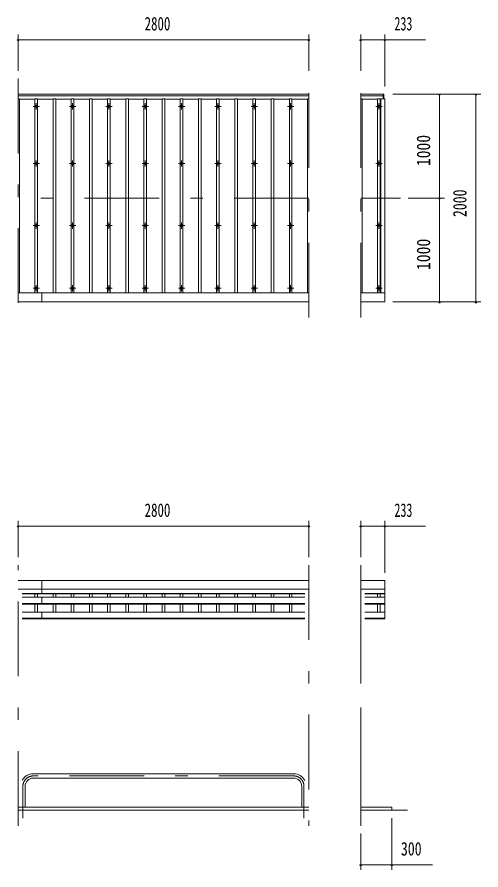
# Model space of a CAD drawing. Units: millimetres, scale not verified. Extents: x -25778 to 25782, y -10500 to 10500.
# Drawn here: x -9671 to -5203, y 1220 to 9430 of the extents above; entities that cross this region are included whole.
import ezdxf
from ezdxf.enums import TextEntityAlignment as Align

# ---------------------------------------------------------------- set-up
doc = ezdxf.new("R2010")
doc.units = ezdxf.units.MM
doc.header["$LTSCALE"] = 60
doc.linetypes.add('USER3', pattern=[24, 12, -5, 2, -5])
for name, color, linetype, lineweight in [('0-2_1-0BOLD', 7, 'Continuous', 18), ('0-3_1-2CENTER', 3, 'USER3', 18), ('0-4_1-4THIN', 4, 'Continuous', 18), ('0-5_1-5DIM', 3, 'Continuous', 18)]:
    doc.layers.add(name, color=color, linetype=linetype, lineweight=lineweight)
doc.styles.add('ＭＳ ゴシック', font='')
doc.styles.get('ＭＳ ゴシック').set_extended_font_data('MS Gothic')

msp = doc.modelspace()

# ---------------------------------------------------------------- linework, layer by layer
at = {"layer": '0-2_1-0BOLD'}
for p, q in [((-9660.95, 8687.67), (-6860.96, 8687.67)), ((-6860.96, 8672.68), (-9660.95, 8672.68)), ((-6143.97, 8672.68), (-6360.96, 8672.68)), ((-6143.97, 8642.82), (-6143.97, 8687.67)), ((-6860.96, 6774.16), (-9660.95, 6774.16)), ((-9430.96, 6687.67), (-9430.96, 6774.16)), ((-6127.97, 6774.16), (-6360.96, 6774.16)), ((-9660.95, 6687.67), (-6860.96, 6687.67)), ((-6860.96, 4004.86), (-9660.95, 4004.86)), ((-9430.96, 4004.86), (-9430.96, 3876.47)), ((-9660.95, 3921.21), (-6860.96, 3921.21)), ((-6899.12, 3880.02), (-9622.81, 3880.02)), ((-9622.81, 3876.47), (-6899.12, 3876.47)), ((-6360.96, 3921.21), (-6127.97, 3921.21)), ((-6127.97, 3880.02), (-6322.81, 3880.02)), ((-6322.81, 3876.47), (-6127.97, 3876.47)), ((-6899.12, 3844.26), (-9622.81, 3844.26)), ((-9622.81, 3785.43), (-6899.12, 3785.43)), ((-6899.12, 3779.53), (-9622.81, 3779.53)), ((-9430.96, 3844.26), (-9430.96, 3779.53)), ((-6127.97, 3844.26), (-6322.81, 3844.26)), ((-6322.81, 3785.43), (-6127.97, 3785.43)), ((-6127.97, 3779.53), (-6322.81, 3779.53)), ((-9622.81, 3701.81), (-6899.12, 3701.81)), ((-9430.96, 3701.81), (-9430.96, 3635.83)), ((-6322.81, 3701.81), (-6127.97, 3701.81)), ((-6899.12, 3644.17), (-9622.81, 3644.17)), ((-9622.81, 3635.83), (-6899.12, 3635.83)), ((-6127.97, 3644.17), (-6322.81, 3644.17)), ((-7007.26, 2145.97), (-9514.56, 2145.97)), ((-9514.56, 2103.27), (-7007.26, 2103.27)), ((-9593.26, 1824.67), (-9593.26, 2024.67)), ((-6928.66, 2024.67), (-6928.66, 1824.67)), ((-6860.96, 1824.67), (-9660.95, 1824.67)), ((-9660.95, 1794.67), (-6860.96, 1794.67)), ((-5910.97, 1794.67), (-6360.96, 1794.67))]:
    msp.add_line(p, q, dxfattribs=at)
for points in [[(-6360.96, 8687.67), (-6137.97, 8687.67), (-6137.97, 8642.82)], [(-6360.96, 6687.67), (-6127.97, 6687.67), (-6127.97, 8642.82), (-6167.97, 8642.82), (-6167.97, 6774.16)], [(-6322.81, 3635.83), (-6127.97, 3635.83), (-6127.97, 4004.86), (-6360.96, 4004.86)], [(-6360.96, 1824.67), (-6060.97, 1824.67), (-6060.97, 1794.67)]]:
    msp.add_lwpolyline(points, dxfattribs=at)
for centre in [(-9485.96, 8570.29), (-9135.96, 8570.29), (-8785.96, 8570.29), (-8435.96, 8570.29), (-8085.96, 8570.29), (-7735.96, 8570.29), (-7385.96, 8570.29), (-7035.96, 8570.29), (-6185.96, 8570.29), (-9485.96, 8020.59), (-9135.96, 8020.59), (-8785.96, 8020.59), (-8435.96, 8020.59), (-8085.96, 8020.59), (-7735.96, 8020.59), (-7385.96, 8020.59), (-7035.96, 8020.59), (-6185.96, 8020.59), (-9485.96, 7422.81), (-9135.96, 7422.81), (-8785.96, 7422.81), (-8435.96, 7422.81), (-8085.96, 7422.81), (-7735.96, 7422.81), (-7385.96, 7422.81), (-7035.96, 7422.81), (-6185.96, 7422.81), (-9485.96, 6819.1), (-9135.96, 6819.1), (-8785.96, 6819.1), (-8435.96, 6819.1), (-8085.96, 6819.1), (-7735.96, 6819.1), (-7385.96, 6819.1), (-7035.96, 6819.1), (-6185.96, 6819.1)]:
    msp.add_circle(centre, 10, dxfattribs=at)
for centre, radius, start, end in [((-9514.56, 2024.67), 121.3, 90, 153.07823), ((-7007.26, 2024.67), 121.3, 26.91106, 90), ((-9514.56, 2024.67), 78.6, 90, 180), ((-7007.26, 2024.67), 78.6, 0, 90)]:
    msp.add_arc(centre, radius, start, end, dxfattribs=at)
at = {"layer": '0-3_1-2CENTER'}
for p, q in [((-9660.96, 8837.68), (-9660.96, 6537.67)), ((-6860.96, 6537.67), (-6860.96, 8837.68)), ((-6360.96, 6537.67), (-6360.96, 8837.68)), ((-9455.96, 8570.29), (-9515.96, 8570.29)), ((-9485.96, 8600.28), (-9485.96, 8540.28)), ((-9165.96, 8570.29), (-9105.96, 8570.29)), ((-9135.96, 8540.28), (-9135.96, 8600.28)), ((-8755.96, 8570.29), (-8815.96, 8570.29)), ((-8785.96, 8600.28), (-8785.96, 8540.28)), ((-8465.96, 8570.29), (-8405.96, 8570.29)), ((-8435.96, 8540.28), (-8435.96, 8600.28)), ((-8055.96, 8570.29), (-8115.96, 8570.29)), ((-8085.96, 8600.28), (-8085.96, 8540.28)), ((-7765.96, 8570.29), (-7705.96, 8570.29)), ((-7735.96, 8540.28), (-7735.96, 8600.28)), ((-7355.96, 8570.29), (-7415.96, 8570.29)), ((-7385.96, 8600.28), (-7385.96, 8540.28)), ((-7065.96, 8570.29), (-7005.96, 8570.29)), ((-7035.96, 8540.28), (-7035.96, 8600.28)), ((-6215.96, 8570.29), (-6155.96, 8570.29)), ((-6185.96, 8600.28), (-6185.96, 8540.28)), ((-9485.96, 7990.59), (-9485.96, 8050.59)), ((-9135.96, 8050.59), (-9135.96, 7990.59)), ((-8785.96, 7990.59), (-8785.96, 8050.59)), ((-8435.96, 8050.59), (-8435.96, 7990.59)), ((-8085.96, 7990.59), (-8085.96, 8050.59)), ((-7735.96, 8050.59), (-7735.96, 7990.59)), ((-7385.96, 7990.59), (-7385.96, 8050.59)), ((-7035.96, 8050.59), (-7035.96, 7990.59)), ((-6185.96, 8050.59), (-6185.96, 7990.59)), ((-9515.96, 8020.59), (-9455.96, 8020.59)), ((-9165.96, 8020.59), (-9105.96, 8020.59)), ((-8815.96, 8020.59), (-8755.96, 8020.59)), ((-8465.96, 8020.59), (-8405.96, 8020.59)), ((-8055.96, 8020.59), (-8115.96, 8020.59)), ((-7765.96, 8020.59), (-7705.96, 8020.59)), ((-7415.96, 8020.59), (-7355.96, 8020.59)), ((-7065.96, 8020.59), (-7005.96, 8020.59)), ((-6155.96, 8020.59), (-6215.96, 8020.59)), ((-6860.96, 7687.67), (-9660.95, 7687.67)), ((-6360.96, 7687.67), (-5977.96, 7687.67)), ((-9515.96, 7422.81), (-9455.96, 7422.81)), ((-9485.96, 7452.81), (-9485.96, 7392.8)), ((-9165.96, 7422.81), (-9105.96, 7422.81)), ((-9135.96, 7392.8), (-9135.96, 7452.81)), ((-8815.96, 7422.81), (-8755.96, 7422.81)), ((-8785.96, 7452.81), (-8785.96, 7392.8)), ((-8465.96, 7422.81), (-8405.96, 7422.81)), ((-8435.96, 7392.8), (-8435.96, 7452.81)), ((-8115.96, 7422.81), (-8055.96, 7422.81)), ((-8085.96, 7452.81), (-8085.96, 7392.8)), ((-7765.96, 7422.81), (-7705.96, 7422.81)), ((-7735.96, 7392.8), (-7735.96, 7452.81)), ((-7415.96, 7422.81), (-7355.96, 7422.81)), ((-7385.96, 7452.81), (-7385.96, 7392.8)), ((-7065.96, 7422.81), (-7005.96, 7422.81)), ((-7035.96, 7392.8), (-7035.96, 7452.81)), ((-6215.96, 7422.81), (-6155.96, 7422.81)), ((-6185.96, 7452.81), (-6185.96, 7392.8)), ((-9515.96, 6819.1), (-9455.96, 6819.1)), ((-9485.96, 6789.1), (-9485.96, 6849.1)), ((-9165.96, 6819.1), (-9105.97, 6819.1)), ((-9135.96, 6849.1), (-9135.96, 6789.1)), ((-8815.96, 6819.1), (-8755.96, 6819.1)), ((-8785.96, 6789.1), (-8785.96, 6849.1)), ((-8465.96, 6819.1), (-8405.97, 6819.1)), ((-8435.96, 6849.1), (-8435.96, 6789.1)), ((-8115.96, 6819.1), (-8055.96, 6819.1)), ((-8085.96, 6789.1), (-8085.96, 6849.1)), ((-7765.96, 6819.1), (-7705.97, 6819.1)), ((-7735.96, 6849.1), (-7735.96, 6789.1)), ((-7415.96, 6819.1), (-7355.96, 6819.1)), ((-7385.96, 6789.1), (-7385.96, 6849.1)), ((-7065.96, 6819.1), (-7005.97, 6819.1)), ((-7035.96, 6849.1), (-7035.96, 6789.1)), ((-6215.96, 6819.1), (-6155.97, 6819.1)), ((-6185.96, 6789.1), (-6185.96, 6849.1)), ((-9660.96, 1644.67), (-9660.96, 4154.87)), ((-6860.96, 4154.87), (-6860.96, 1644.67)), ((-6360.97, 4154.87), (-6360.97, 1644.67)), ((-6360.96, 1644.67), (-6360.96, 4154.67)), ((-7007.26, 2124.67), (-9514.56, 2124.67)), ((-9614.6, 1719.67), (-9614.6, 2024.67)), ((-9614.56, 2024.67), (-9614.56, 1719.67)), ((-6907.31, 2024.67), (-6907.31, 1719.67)), ((-6907.27, 1719.67), (-6907.27, 2024.67))]:
    msp.add_line(p, q, dxfattribs=at)
for centre, start, end in [((-9514.56, 2024.67), 90, 180), ((-7007.26, 2024.67), 0, 90)]:
    msp.add_arc(centre, 100, start, end, dxfattribs=at)
at = {"layer": '0-4_1-4THIN'}
for p, q in [((-9648.46, 8638.57), (-9498.46, 8638.57)), ((-9498.46, 6774.16), (-9498.46, 8642.82)), ((-9473.46, 8638.57), (-9323.46, 8638.57)), ((-9323.46, 6774.16), (-9323.46, 8642.82)), ((-9298.46, 8638.57), (-9148.46, 8638.57)), ((-9148.46, 6774.16), (-9148.46, 8642.82)), ((-9123.46, 8638.57), (-8973.46, 8638.57)), ((-8973.46, 6774.16), (-8973.46, 8642.82)), ((-8948.46, 8638.57), (-8798.46, 8638.57)), ((-8798.46, 6774.16), (-8798.46, 8642.82)), ((-8773.46, 8638.57), (-8623.46, 8638.57)), ((-8623.46, 6774.16), (-8623.46, 8642.82)), ((-8598.46, 8638.57), (-8448.46, 8638.57)), ((-8448.46, 6774.16), (-8448.46, 8642.82)), ((-8423.46, 8638.57), (-8273.46, 8638.57)), ((-8273.46, 6774.16), (-8273.46, 8642.82)), ((-8248.46, 8638.57), (-8098.46, 8638.57)), ((-8098.46, 6774.16), (-8098.46, 8642.82)), ((-8073.46, 8638.57), (-7923.46, 8638.57)), ((-7923.46, 6774.16), (-7923.46, 8642.82)), ((-7898.46, 8638.57), (-7748.46, 8638.57)), ((-7748.46, 6774.16), (-7748.46, 8642.82)), ((-7723.46, 8638.57), (-7573.46, 8638.57)), ((-7573.46, 6774.16), (-7573.46, 8642.82)), ((-7548.46, 8638.57), (-7398.46, 8638.57)), ((-7398.46, 6774.16), (-7398.46, 8642.82)), ((-7373.46, 8638.57), (-7223.46, 8638.57)), ((-7223.46, 6774.16), (-7223.46, 8642.82)), ((-7198.46, 8638.57), (-7048.46, 8638.57)), ((-7048.46, 6774.16), (-7048.46, 8642.82)), ((-7023.46, 8638.57), (-6873.46, 8638.57)), ((-6873.46, 8642.82), (-6873.46, 6774.16)), ((-6860.96, 8642.82), (-6873.46, 8642.82)), ((-6348.46, 8638.57), (-6198.46, 8638.57)), ((-6198.46, 6774.16), (-6198.46, 8642.82)), ((-6173.46, 8638.57), (-6167.97, 8638.57)), ((-9498.47, 3876.47), (-9498.47, 3844.26)), ((-9473.47, 3844.26), (-9473.47, 3876.47)), ((-9323.47, 3844.26), (-9323.47, 3876.47)), ((-9298.47, 3876.47), (-9298.47, 3844.26)), ((-9148.47, 3876.47), (-9148.47, 3844.26)), ((-9123.47, 3844.26), (-9123.47, 3876.47)), ((-8973.47, 3844.26), (-8973.47, 3876.47)), ((-8948.47, 3876.47), (-8948.47, 3844.26)), ((-8798.46, 3876.47), (-8798.46, 3844.26)), ((-8773.47, 3844.26), (-8773.47, 3876.47)), ((-8623.46, 3844.26), (-8623.46, 3876.47)), ((-8598.47, 3876.47), (-8598.47, 3844.26)), ((-8448.46, 3876.47), (-8448.46, 3844.26)), ((-8423.47, 3844.26), (-8423.47, 3876.47)), ((-8273.47, 3844.26), (-8273.47, 3876.47)), ((-8248.47, 3876.47), (-8248.47, 3844.26)), ((-8098.47, 3876.47), (-8098.47, 3844.26)), ((-8073.47, 3844.26), (-8073.47, 3876.47)), ((-7923.47, 3844.26), (-7923.47, 3876.47)), ((-7898.47, 3876.47), (-7898.47, 3844.26)), ((-7748.47, 3876.47), (-7748.47, 3844.26)), ((-7723.47, 3844.26), (-7723.47, 3876.47)), ((-7573.47, 3844.26), (-7573.47, 3876.47)), ((-7548.47, 3876.47), (-7548.47, 3844.26)), ((-7398.47, 3876.47), (-7398.47, 3844.26)), ((-7373.47, 3844.26), (-7373.47, 3876.47)), ((-7223.47, 3844.26), (-7223.47, 3876.47)), ((-7198.47, 3876.47), (-7198.47, 3844.26)), ((-7048.47, 3844.26), (-7048.47, 3876.47)), ((-7023.47, 3876.47), (-7023.47, 3844.26)), ((-6198.46, 3876.47), (-6198.46, 3844.26)), ((-6173.47, 3844.26), (-6173.47, 3876.47)), ((-9498.47, 3779.53), (-9498.47, 3701.81)), ((-9473.47, 3701.81), (-9473.47, 3779.53)), ((-9323.47, 3701.81), (-9323.47, 3779.53)), ((-9298.47, 3779.53), (-9298.47, 3701.81)), ((-9148.47, 3779.53), (-9148.47, 3701.81)), ((-9123.47, 3701.81), (-9123.47, 3779.53)), ((-8973.47, 3701.81), (-8973.47, 3779.53)), ((-8948.47, 3779.53), (-8948.47, 3701.81)), ((-8798.46, 3779.53), (-8798.46, 3701.81)), ((-8773.47, 3701.81), (-8773.47, 3779.53)), ((-8623.46, 3701.81), (-8623.46, 3779.53)), ((-8598.47, 3779.53), (-8598.47, 3701.81)), ((-8448.46, 3779.53), (-8448.46, 3701.81)), ((-8423.47, 3701.81), (-8423.47, 3779.53)), ((-8273.47, 3701.81), (-8273.47, 3779.53)), ((-8248.47, 3779.53), (-8248.47, 3701.81)), ((-8098.47, 3779.53), (-8098.47, 3701.81)), ((-8073.47, 3701.81), (-8073.47, 3779.53)), ((-7923.47, 3701.81), (-7923.47, 3779.53)), ((-7898.47, 3779.53), (-7898.47, 3701.81)), ((-7748.47, 3779.53), (-7748.47, 3701.81)), ((-7723.47, 3701.81), (-7723.47, 3779.53)), ((-7573.47, 3701.81), (-7573.47, 3779.53)), ((-7548.47, 3779.53), (-7548.47, 3701.81)), ((-7398.47, 3779.53), (-7398.47, 3701.81)), ((-7373.47, 3701.81), (-7373.47, 3779.53)), ((-7223.47, 3701.81), (-7223.47, 3779.53)), ((-7198.47, 3779.53), (-7198.47, 3701.81)), ((-7048.47, 3779.53), (-7048.47, 3701.81)), ((-7023.47, 3701.81), (-7023.47, 3779.53)), ((-6198.46, 3701.81), (-6198.46, 3779.53)), ((-6173.47, 3779.53), (-6173.47, 3701.81))]:
    msp.add_line(p, q, dxfattribs=at)
for points in [[(-9648.46, 6774.16), (-9648.46, 8642.82), (-9660.95, 8642.82)], [(-9498.46, 8642.82), (-9473.46, 8642.82), (-9473.46, 6774.16)], [(-9323.46, 8642.82), (-9298.46, 8642.82), (-9298.46, 6774.16)], [(-9148.46, 8642.82), (-9123.46, 8642.82), (-9123.46, 6774.16)], [(-8973.46, 8642.82), (-8948.46, 8642.82), (-8948.46, 6774.16)], [(-8798.46, 8642.82), (-8773.46, 8642.82), (-8773.46, 6774.16)], [(-8623.46, 8642.82), (-8598.46, 8642.82), (-8598.46, 6774.16)], [(-8448.46, 8642.82), (-8423.46, 8642.82), (-8423.46, 6774.16)], [(-8273.46, 8642.82), (-8248.46, 8642.82), (-8248.46, 6774.16)], [(-8098.46, 8642.82), (-8073.46, 8642.82), (-8073.46, 6774.16)], [(-7923.46, 8642.82), (-7898.46, 8642.82), (-7898.46, 6774.16)], [(-7748.46, 8642.82), (-7723.46, 8642.82), (-7723.46, 6774.16)], [(-7573.46, 8642.82), (-7548.46, 8642.82), (-7548.46, 6774.16)], [(-7398.46, 8642.82), (-7373.46, 8642.82), (-7373.46, 6774.16)], [(-7223.46, 8642.82), (-7198.46, 8642.82), (-7198.46, 6774.16)], [(-7048.46, 8642.82), (-7023.46, 8642.82), (-7023.46, 6774.16)], [(-6348.46, 6774.16), (-6348.46, 8642.82), (-6360.96, 8642.82)], [(-6198.46, 8642.82), (-6173.46, 8642.82), (-6173.46, 6774.16)]]:
    msp.add_lwpolyline(points, dxfattribs=at)
at = {"layer": '0-5_1-5DIM'}
for p, q in [((-9650.96, 9212.48), (-9670.96, 9212.48)), ((-9660.96, 9262.48), (-9660.96, 8912.48)), ((-6860.96, 9212.48), (-9660.95, 9212.48)), ((-6850.96, 9212.48), (-6870.96, 9212.48)), ((-6860.96, 8912.48), (-6860.96, 9262.48)), ((-6350.96, 9212.48), (-6370.96, 9212.48)), ((-6360.96, 8912.48), (-6360.96, 9262.48)), ((-6360.96, 9212.48), (-5735.46, 9212.48)), ((-6117.96, 9212.48), (-6137.96, 9212.48)), ((-6127.96, 9262.48), (-6127.96, 8762.48)), ((-6052.96, 8687.67), (-5202.96, 8687.67)), ((-5592.97, 8687.67), (-5612.97, 8687.67)), ((-5602.96, 6687.67), (-5602.96, 8687.67)), ((-5242.97, 8687.67), (-5262.97, 8687.67)), ((-5252.97, 8687.67), (-5252.97, 6687.67)), ((-5902.96, 7687.67), (-5552.96, 7687.67)), ((-5592.97, 7687.67), (-5612.97, 7687.67)), ((-5202.96, 6687.67), (-6052.96, 6687.67)), ((-5592.97, 6687.67), (-5612.97, 6687.67)), ((-5242.97, 6687.67), (-5262.97, 6687.67)), ((-9650.96, 4529.67), (-9670.96, 4529.67)), ((-9660.96, 4229.67), (-9660.96, 4579.68)), ((-9660.95, 4529.67), (-6860.96, 4529.67)), ((-6850.96, 4529.67), (-6870.96, 4529.67)), ((-6860.96, 4579.68), (-6860.96, 4229.67)), ((-6350.96, 4529.67), (-6370.96, 4529.67)), ((-6360.96, 4579.68), (-6360.96, 4229.67)), ((-5735.46, 4529.67), (-6360.96, 4529.67)), ((-6117.96, 4529.67), (-6137.96, 4529.67)), ((-6127.96, 4079.68), (-6127.96, 4579.68)), ((-6060.96, 1219.67), (-6060.96, 1719.67)), ((-6360.96, 1569.67), (-6360.96, 1219.67)), ((-6350.96, 1269.67), (-6370.96, 1269.67)), ((-6360.96, 1269.67), (-5668.45, 1269.67)), ((-6050.96, 1269.67), (-6070.96, 1269.67))]:
    msp.add_line(p, q, dxfattribs=at)
for centre in [(-9660.96, 9212.48), (-6860.96, 9212.48), (-6360.96, 9212.48), (-6127.96, 9212.48), (-5602.97, 8687.67), (-5252.97, 8687.67), (-5602.97, 7687.67), (-5602.97, 6687.67), (-5252.97, 6687.67), (-9660.96, 4529.67), (-6860.96, 4529.67), (-6360.96, 4529.67), (-6127.96, 4529.67), (-6360.96, 1269.67), (-6060.96, 1269.67)]:
    msp.add_arc(centre, 10, 180, 0, dxfattribs=at)

# ---------------------------------------------------------------- texts
at = {"layer": '0-5_1-5DIM', "color": 7, "style": 'ＭＳ ゴシック'}
for s, width, p in [('2800', 0.7, (-8442.23, 9262.48)), ('233', 0.65, (-6036.13, 9262.48)), ('2800', 0.7, (-8442.23, 4579.67)), ('233', 0.65, (-6036.13, 4579.67)), ('300', 0.75, (-5973.81, 1319.67))]:
    msp.add_text(s, height=130.2, dxfattribs=dict(at, width=width)).set_placement(p, align=Align.BOTTOM_LEFT)
for s, width, p in [('1000', 0.85, (-5652.97, 7994.87)), ('2000', 0.75, (-5302.96, 7504.64)), ('1000', 0.85, (-5652.97, 6994.87))]:
    msp.add_text(s, height=130.2, rotation=90, dxfattribs=dict(at, width=width)).set_placement(p, align=Align.BOTTOM_LEFT)

doc.saveas('drawing.dxf')
